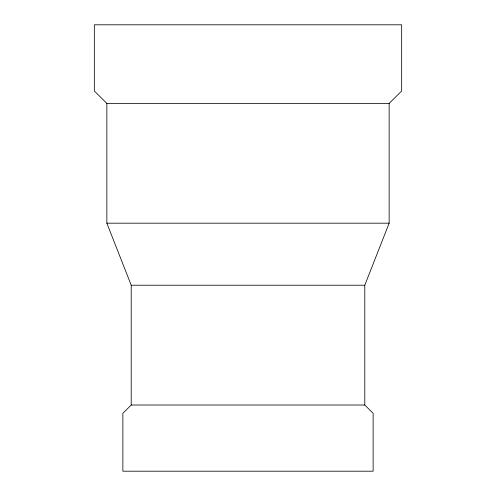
<?xml version="1.0" encoding="UTF-8"?>
<svg xmlns="http://www.w3.org/2000/svg" width="496" height="496" viewBox="0 0 496 496"><rect width="100%" height="100%" fill="white"/><g stroke="black" fill="none" stroke-linecap="round" stroke-linejoin="round"><path stroke-width="0.74" d="M131.217 405.015L364.783 405.015L373.128 413.292L373.128 471.2L122.872 471.2L122.872 413.292L131.217 405.015L131.217 285.225L106.851 223.181L106.851 103.391L94.333 90.985L94.333 24.8L401.667 24.8L401.667 90.985L389.149 103.391L106.851 103.391M364.783 405.015L364.783 285.225L389.149 223.181L389.149 103.391M106.851 223.181L389.149 223.181M131.217 285.225L364.783 285.225"/></g></svg>
